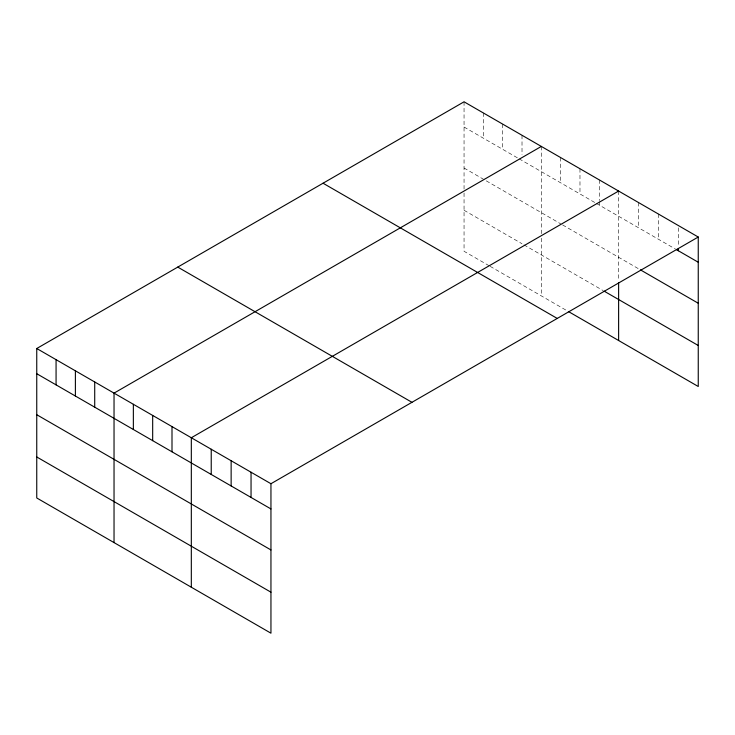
<?xml version="1.0" encoding="UTF-8"?>
<svg xmlns="http://www.w3.org/2000/svg" width="735" height="735" viewBox="0 0 735 735"><rect width="100%" height="100%" fill="white"/><g stroke="black" fill="none" stroke-linecap="round" stroke-linejoin="round"><path stroke-width="0.55" stroke-dasharray="3.67 2.76" d="M464.051 101.807L464.051 189.152M464.051 127.026L518.147 158.255M519.112 158.815L595.433 202.878M596.397 203.439L675.502 249.101M464.051 168.03L483.373 179.184M486.267 180.856L560.658 223.807M562.587 224.919L638.531 268.762M464.051 210.274L522.015 243.735M523.945 244.856L603.159 290.591M489.17 265.776L464.051 251.278L464.051 190.264M490.135 266.336L566.455 310.4M678.341 227.822L678.341 246.161M658.431 214.041L658.431 239.252M638.531 202.548L638.531 227.758M618.622 191.054L618.622 280.614M599.301 179.9L599.301 200.526M599.301 201.675L599.301 205.111M579.979 168.738L579.979 193.957M560.658 157.584L560.658 182.804M541.337 146.43L541.337 233.767M541.337 238.223L541.337 295.902M522.015 135.277L522.015 154.754M502.694 124.123L502.694 149.334M483.373 112.96L483.373 138.18"/><path stroke-width="1.1" d="M36.75 348.509L270.949 483.722L270.949 633.193L36.75 497.972L36.75 348.509L464.051 101.807L698.25 237.028L698.25 386.491L568.385 311.511M541.337 146.43L114.035 393.133L114.035 542.595M618.622 191.054L191.321 437.748L191.321 587.219M270.949 483.722L698.25 237.028M676.448 249.652L698.25 262.239M640.424 269.855L698.25 303.243M604.133 291.152L698.25 345.487M323.042 183.217L557.24 318.439M177.76 267.099L411.958 402.311M36.75 373.72L270.949 508.932M36.75 414.724L270.949 549.936M36.75 456.968L270.949 592.189M678.341 248.458L678.341 250.745M618.622 282.837L618.622 340.516M251.048 472.228L251.048 497.439M231.139 460.735L231.139 485.954M211.23 449.241L211.23 474.461M171.999 426.594L171.999 451.804M152.678 415.44L152.678 440.651M133.357 404.287L133.357 429.497M94.714 381.97L94.714 407.19M75.393 370.817L75.393 396.027M56.071 359.663L56.071 384.874"/></g></svg>
